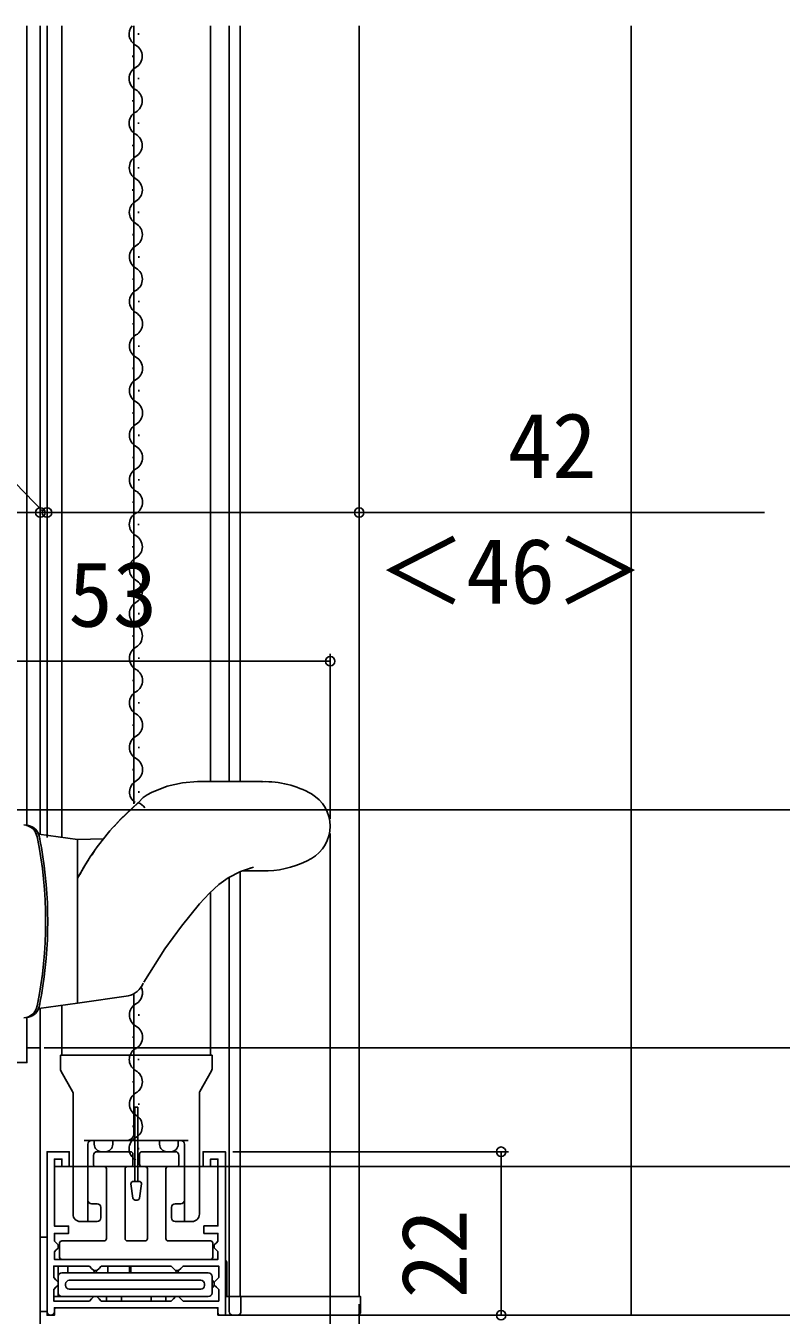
# Model space of a CAD drawing. Units: millimetres, scale not verified. Extents: x -525 to 525, y -783 to 778.
# Drawn here: x -252 to -150.3, y 87.3 to 260.8 of the extents above; entities that cross this region are included whole.
import ezdxf
from ezdxf.enums import TextEntityAlignment as Align

# ---------------------------------------------------------------- set-up
doc = ezdxf.new("R2010")
doc.units = ezdxf.units.MM
doc.header["$LTSCALE"] = 4
for name, color, linetype in [('0-3_YKK_11', 7, 'Continuous'), ('0-5_YKK_12', 2, 'Continuous'), ('0-6_YKK_13', 4, 'Continuous'), ('0-8_YKK_D', 6, 'Continuous'), ('0-A_YSS_K', 3, 'Continuous')]:
    doc.layers.add(name, color=color, linetype=linetype)
doc.styles.add('ＭＳ ゴシック', font='')
doc.styles.get('ＭＳ ゴシック').set_extended_font_data('MS Gothic')

msp = doc.modelspace()

# ---------------------------------------------------------------- linework, layer by layer
at = {"layer": '0-3_YKK_11'}
for p, q in [((-232.1, 89.504), (-232.4, 89.204)), ((-226.1, 87.304), (-225.1, 87.304))]:
    msp.add_line(p, q, dxfattribs=at)
for points in [[(-364, 67.3), (-303.4, 67.3), (-303.4, 39.3), (-300, 39.3), (-300, 41.2), (-300.5, 41.7), (-301, 42.2), (-301, 67.3), (-250, 67.3), (-250, 68.8), (-237.5, 68.8), (-237.5, 67.3), (-235, 67.3), (-235, 71.3), (-250, 71.3), (-250, 123.3), (-251.8, 123.3), (-251.8, 121.3), (-260, 121.3), (-260, 118)], [(-225.1, 87.304), (-225.1, 109.304), (-228.1, 109.304), (-228.1, 107.304), (-227.1, 107.304), (-227.1, 108.304), (-226.1, 108.304), (-226.1, 99.307), (-228, 99.307), (-228, 98.307), (-226.1, 98.307), (-226.1, 97.254), (-226.3, 97.054), (-226.6, 96.754), (-226.6, 96.354), (-226.3, 96.054), (-226.1, 95.854), (-226.1, 94.804), (-248.1, 94.804), (-248.1, 95.834), (-247.9, 96.034), (-247.6, 96.334), (-247.6, 96.775), (-247.9, 97.075), (-248.1, 97.275), (-248.1, 98.304), (-246.2, 98.304), (-246.2, 99.304), (-248.1, 99.304), (-248.1, 108.304), (-247.1, 108.304), (-247.1, 107.304), (-246.1, 107.304), (-246.1, 109.304), (-249.1, 109.304), (-249.1, 87.304), (-248.1, 87.304), (-248.1, 88.304), (-226.1, 88.304), (-226.1, 87.304)], [(-232.4, 89.204), (-241.8, 89.204), (-242.1, 89.504), (-242.4, 89.804), (-242.8, 89.804), (-243.1, 89.504), (-243.4, 89.204), (-248.2, 89.204), (-248.2, 90.754), (-247.9, 91.054), (-247.6, 91.354), (-247.6, 91.754), (-247.9, 92.054), (-248.2, 92.354), (-248.2, 93.904), (-243.4, 93.904), (-243.1, 93.604), (-242.8, 93.304), (-242.4, 93.304), (-242.1, 93.604), (-241.8, 93.904), (-232.4, 93.904), (-232.1, 93.604), (-231.8, 93.304), (-231.4, 93.304), (-231.1, 93.604), (-230.8, 93.904), (-226, 93.904), (-226, 92.354), (-226.3, 92.054), (-226.6, 91.754), (-226.6, 91.354), (-226.3, 91.054), (-226, 90.754), (-226, 89.204), (-230.8, 89.204), (-231.1, 89.504), (-231.4, 89.804), (-231.8, 89.804), (-232.1, 89.504)]]:
    msp.add_lwpolyline(points, dxfattribs=at)
at = {"layer": '0-5_YKK_12'}
for p, q in [((-251.8, 260.8), (-251.8, 153.23)), ((-250, 260.8), (-250, 152.003)), ((-249.1, 151.599), (-249.1, 260.804)), ((-247.1, 151.599), (-247.1, 260.804)), ((-237.4, 260.804), (-237.4, 156.132)), ((-227.1, 159.104), (-227.1, 260.804)), ((-224.6, 159.104), (-224.6, 260.804)), ((-223.1, 159.104), (-223.1, 260.804)), ((-207.1, 89.804), (-207.1, 260.804)), ((-236.797, 259.603), (-236.797, 259.803)), ((-237.553, 256.603), (-237.554, 256.803)), ((-236.79, 253.603), (-236.79, 253.803)), ((-237.547, 250.603), (-237.547, 250.803)), ((-236.783, 247.603), (-236.784, 247.803)), ((-237.54, 244.603), (-237.54, 244.803)), ((-236.777, 241.603), (-236.777, 241.803)), ((-237.533, 238.603), (-237.534, 238.803)), ((-236.77, 235.603), (-236.77, 235.803)), ((-237.527, 232.603), (-237.527, 232.803)), ((-236.763, 229.603), (-236.764, 229.803)), ((-237.52, 226.603), (-237.52, 226.803)), ((-236.757, 223.603), (-236.757, 223.803)), ((-237.513, 220.603), (-237.513, 220.803)), ((-236.75, 217.603), (-236.75, 217.803)), ((-237.507, 214.603), (-237.507, 214.803)), ((-236.743, 211.603), (-236.743, 211.803)), ((-237.5, 208.603), (-237.5, 208.803)), ((-236.737, 205.603), (-236.737, 205.803)), ((-237.493, 202.603), (-237.493, 202.803)), ((-236.757, 199.603), (-236.757, 199.803)), ((-237.513, 196.603), (-237.513, 196.803)), ((-237.513, 196.603), (-237.513, 196.803)), ((-236.777, 193.603), (-236.777, 193.803)), ((-237.533, 190.603), (-237.534, 190.803)), ((-236.77, 187.603), (-236.77, 187.803)), ((-237.527, 184.603), (-237.527, 184.803)), ((-236.763, 181.603), (-236.764, 181.803)), ((-237.52, 178.603), (-237.52, 178.803)), ((-236.757, 175.603), (-236.757, 175.803)), ((-237.513, 172.603), (-237.513, 172.803)), ((-236.75, 169.604), (-236.75, 169.804)), ((-237.507, 166.603), (-237.507, 166.803)), ((-236.743, 163.604), (-236.743, 163.804)), ((-237.5, 160.603), (-237.5, 160.803)), ((-236.737, 157.604), (-236.737, 157.804)), ((-224.6, 89.804), (-224.6, 146.144)), ((-223.1, 89.804), (-223.1, 146.913)), ((-227.1, 122.304), (-227.1, 144.201)), ((-237.4, 130.469), (-237.4, 122.304)), ((-250, 128.597), (-250, 122.8)), ((-247.1, 129.009), (-247.1, 122.304)), ((-236.75, 127.605), (-236.75, 127.805)), ((-237.507, 124.605), (-237.507, 124.805)), ((-236.77, 121.605), (-236.77, 121.805)), ((-237.527, 118.605), (-237.527, 118.805)), ((-236.763, 115.607), (-236.764, 115.807)), ((-237.52, 112.607), (-237.52, 112.807)), ((-236.783, 109.607), (-236.784, 109.807)), ((-207.1, 89.804), (-225.1, 89.804))]:
    msp.add_line(p, q, dxfattribs=at)
msp.add_lwpolyline([(-251.8, 127.39), (-251.8, 127.37), (-251.8, 122.8)], dxfattribs=at)
for centre, start, end in [((-236.338, 259.704), 140.18919, 240.8614), ((-238.012, 256.702), 299.26649, 60.8614), ((-236.332, 253.704), 119.26649, 240.8614), ((-238.005, 250.702), 299.26649, 60.8614), ((-236.325, 247.704), 119.26649, 240.8614), ((-237.999, 244.702), 299.26649, 60.8614), ((-236.318, 241.704), 119.26649, 240.8614), ((-237.992, 238.702), 299.26649, 60.8614), ((-236.312, 235.704), 119.26649, 240.8614), ((-237.985, 232.702), 299.26649, 60.8614), ((-236.305, 229.704), 119.26649, 240.8614), ((-237.978, 226.702), 299.26649, 60.8614), ((-236.298, 223.704), 119.26649, 240.8614), ((-237.972, 220.702), 299.26649, 60.8614), ((-236.292, 217.704), 119.26649, 240.8614), ((-237.965, 214.702), 299.26649, 60.8614), ((-236.285, 211.704), 119.26649, 240.8614), ((-237.958, 208.702), 299.26649, 60.8614), ((-236.278, 205.704), 119.26649, 240.8614), ((-237.952, 202.702), 299.26649, 60.8614), ((-236.298, 199.704), 119.26649, 240.8614), ((-237.972, 196.702), 299.26649, 60.8614), ((-236.318, 193.704), 119.26649, 240.8614), ((-237.992, 190.702), 299.26649, 60.8614), ((-236.312, 187.704), 119.26649, 240.8614), ((-237.985, 184.702), 299.26649, 60.8614), ((-236.305, 181.704), 119.26649, 240.8614), ((-237.978, 178.702), 299.26649, 60.8614), ((-236.298, 175.704), 119.26649, 240.8614), ((-237.972, 172.702), 299.26649, 60.8614), ((-236.292, 169.704), 119.26649, 240.8614), ((-237.965, 166.702), 299.26649, 60.8614), ((-236.285, 163.704), 119.26649, 240.8614), ((-237.958, 160.702), 299.26649, 60.8614), ((-236.278, 157.704), 119.26649, 235.76215), ((-237.972, 130.702), 299.26649, 26.20851), ((-236.292, 127.706), 119.26649, 240.8614), ((-237.965, 124.704), 299.26649, 60.8614), ((-236.312, 121.706), 119.26649, 227.62547), ((-236.312, 121.706), 227.62547, 240.8614), ((-237.985, 118.704), 299.26649, 60.8614), ((-236.305, 115.708), 119.26649, 240.8614), ((-237.978, 112.706), 299.26649, 60.8614), ((-236.325, 109.708), 119.26649, 240.8614)]:
    msp.add_arc(centre, 1.718, start, end, dxfattribs=at)
at = {"layer": '0-6_YKK_13'}
for p, q in [((-220.146, 159.094), (-220.134, 159.095)), ((-250.42, 151.67), (-250.653, 152.274)), ((-245, 151.3), (-250.201, 152.031)), ((-250.004, 151.028), (-250.076, 151.4)), ((-241.492, 151.422), (-245, 151.3)), ((-245, 151.3), (-245, 150.43)), ((-245, 150.429), (-245, 151.3)), ((-245, 149.633), (-245, 150.43)), ((-245, 150.429), (-245, 149.639)), ((-245, 146.27), (-245, 149.639)), ((-245, 149.633), (-245, 146.101)), ((-243.086, 149.223), (-242.772, 149.7)), ((-221.324, 147.593), (-221.748, 147.456)), ((-245, 145.665), (-245, 146.109)), ((-245, 145.665), (-245, 146.101)), ((-245, 146.101), (-245, 146.101)), ((-244.544, 146.91), (-244.528, 146.937)), ((-221.603, 147.1), (-221.46, 147.1)), ((-245, 140.3), (-245, 145.665)), ((-228.576, 142.635), (-227.247, 144.104)), ((-245, 130.971), (-245, 140.3)), ((-245, 130.961), (-245, 140.3)), ((-236.07, 132.124), (-233.258, 136.585)), ((-245, 130.17), (-245, 130.971)), ((-245, 130.961), (-245, 130.171)), ((-245, 129.3), (-238.158, 130.262)), ((-245, 129.3), (-245, 130.171)), ((-245, 129.3), (-245, 130.17)), ((-250.489, 128.731), (-250.42, 128.93)), ((-250.202, 128.569), (-245, 129.3)), ((-250.076, 129.2), (-250.004, 129.572)), ((-247.3, 120.436), (-247.3, 122.304)), ((-226.9, 120.436), (-226.9, 122.304)), ((-228.547, 117.41), (-226.965, 120.189)), ((-245.6, 117.186), (-245.6, 100.904)), ((-228.6, 117.186), (-228.6, 100.904)), ((-236.9, 105.304), (-236.9, 115.304)), ((-244.1, 110.804), (-230.1, 110.804)), ((-243.6, 110.304), (-243.6, 99.904)), ((-242.75, 110.304), (-242.75, 110.804)), ((-240.25, 110.304), (-240.25, 110.804)), ((-233.95, 110.304), (-233.95, 110.804)), ((-231.45, 110.304), (-231.45, 110.804)), ((-230.6, 110.304), (-230.6, 99.904)), ((-242.85, 107.604), (-242.85, 108.804)), ((-242.35, 109.304), (-237.85, 109.304)), ((-241.75, 109.304), (-241.25, 109.304)), ((-237.55, 109.004), (-237.55, 107.604)), ((-236.65, 107.604), (-236.65, 109.004)), ((-236.35, 109.304), (-231.85, 109.304)), ((-232.95, 109.304), (-232.45, 109.304)), ((-231.35, 108.804), (-231.35, 107.604)), ((-241.4, 107.304), (-242.55, 107.304)), ((-241.1, 97.604), (-241.1, 107.004)), ((-238.6, 107.004), (-238.6, 97.604)), ((-237.85, 107.304), (-238.3, 107.304)), ((-235.9, 107.304), (-236.35, 107.304)), ((-235.6, 97.604), (-235.6, 107.004)), ((-233.1, 107.004), (-233.1, 97.604)), ((-231.65, 107.304), (-232.8, 107.304)), ((-237.802, 104.962), (-237.535, 103.062)), ((-237.505, 105.304), (-236.695, 105.304)), ((-236.398, 104.962), (-236.665, 103.062)), ((-237.238, 102.804), (-236.962, 102.804)), ((-243.1, 102.304), (-242.35, 102.304)), ((-241.85, 100.404), (-241.85, 101.804)), ((-232.35, 101.804), (-232.35, 100.404)), ((-231.1, 102.304), (-231.85, 102.304)), ((-242.35, 99.904), (-244.6, 99.904)), ((-231.85, 99.904), (-229.6, 99.904)), ((-247.1, 97.304), (-241.4, 97.304)), ((-238.3, 97.304), (-235.9, 97.304)), ((-232.8, 97.304), (-227.1, 97.304)), ((-247.4, 95.104), (-247.4, 97.004)), ((-226.8, 97.004), (-226.8, 95.104)), ((-247.6, 89.804), (-247.6, 93.904)), ((-227.1, 94.804), (-247.1, 94.804)), ((-246.3, 93.904), (-246.3, 93.004)), ((-240.9, 93.004), (-240.9, 93.904)), ((-238, 93.004), (-238, 93.904)), ((-237.8, 93.904), (-237.8, 93.004)), ((-224.9, 94.304), (-224.9, 89.804)), ((-247.1, 93.004), (-227.4, 93.004)), ((-228.4, 92.004), (-246.1, 92.004)), ((-242.6, 93.304), (-242.9, 93.004)), ((-242.3, 93.004), (-242.6, 93.304)), ((-226.9, 92.504), (-226.9, 90.304)), ((-226.9, 92.004), (-226.6, 91.704)), ((-246.6, 91.504), (-246.6, 91.304)), ((-246.1, 90.804), (-228.4, 90.804)), ((-227.9, 91.304), (-227.9, 91.504)), ((-226.596, 91.308), (-226.9, 91.004)), ((-249.1, 89.804), (-249.1, 87.804)), ((-248.2, 89.804), (-227.4, 89.804)), ((-241.1, 89.204), (-241.1, 89.804)), ((-239.1, 89.804), (-239.1, 89.204)), ((-235.1, 89.204), (-235.1, 89.804)), ((-233.1, 89.804), (-233.1, 89.204)), ((-224.6, 87.804), (-224.6, 89.804)), ((-248.1, 88.004), (-248.1, 87.804)), ((-247.8, 88.304), (-226.4, 88.304)), ((-233.1, 88.304), (-241.1, 88.304)), ((-235.1, 88.304), (-239.1, 88.304)), ((-226.1, 88.004), (-226.1, 87.604)), ((-225.8, 87.304), (-223.5, 87.304)), ((-223.5, 87.304), (-207.4, 87.304))]:
    msp.add_line(p, q, dxfattribs=at)
for points in [[(-228.865, 159.1), (-230.851, 158.954), (-232.928, 158.485), (-235.059, 157.619), (-235.617, 157.314), (-236.141, 156.947), (-236.807, 156.272)], [(-220.163, 159.094), (-220.251, 159.095), (-220.67, 159.096), (-221.408, 159.098), (-222.459, 159.098), (-223.807, 159.099), (-225.428, 159.1), (-227.278, 159.1), (-228.87, 159.1)], [(-236.808, 156.283), (-239.355, 153.89), (-240.081, 153.052)], [(-239.342, 153.902), (-239.215, 154.046), (-236.859, 156.254), (-236.85, 156.262), (-236.843, 156.268)], [(-236.843, 156.268), (-236.836, 156.265), (-236.829, 156.268)], [(-245, 146.101), (-243.934, 147.93), (-243.51, 148.576)], [(-224.748, 146.146), (-223.088, 146.997), (-221.324, 147.593)], [(-227.247, 144.104), (-226, 145.263), (-224.748, 146.146)], [(-222.781, 147.101), (-222.063, 147.102), (-220.913, 147.102), (-220.075, 147.104), (-219.558, 147.105), (-219.354, 147.106)], [(-233.258, 136.585), (-231.005, 139.673), (-228.576, 142.635)], [(-247.3, 122.304), (-235.949, 122.304), (-226.9, 122.304)], [(-237.4, 111.804), (-237.4, 120.469), (-237.4, 122.304)], [(-247.235, 120.189), (-246.603, 119.079), (-245.653, 117.41)], [(-236.9, 115.304), (-237.3, 115.304), (-237.3, 105.304)], [(-247.6, 92.504), (-247.6, 90.304), (-247.6, 92.504)], [(-231.3, 93.004), (-231.6, 93.304), (-231.9, 93.004)], [(-223, 87.804), (-223, 89.804), (-224.9, 89.804)], [(-223, 89.804), (-206.9, 89.804), (-206.9, 87.804)]]:
    msp.add_lwpolyline(points, dxfattribs=at)
msp.add_lwpolyline([(-249.1, 87.804), (-250.02, 87.804), (-250.02, 97.804), (-249.1, 97.804)], close=True, dxfattribs=at)
for centre, radius, start, end in [((-221.092, 73.055), 86.046, 89.3586, 90.28206), ((-219.75, 146.569), 12.531, 60.13717, 91.811), ((-237.473, 154.504), 1.873, 34.88436, 70.34529), ((-216, 153.1), 5, 299.86283, 60.13717), ((-252.382, 151.292), 2.003, 11.41045, 85.02987), ((-252.085, 151.25), 2, 11.31689, 85), ((-252.043, 151.246), 2, 22.93863, 85.0001), ((-215.081, 130.432), 33.743, 136.42823, 151.32425), ((-306.8, 140.3), 57.515, 348.59796, 11.40204), ((-307.003, 140.3), 57.718, 348.62054, 11.37946), ((-306.8, 140.3), 57.8, 11.07235, 11.31689), ((-306.8, 140.3), 57.8, 9.89342, 10.69596), ((-306.8, 140.3), 57.8, 350.10658, 9.89342), ((-219.75, 159.631), 12.531, 271.811, 299.86283), ((-220.872, 299.192), 152.094, 269.7616, 270.57201), ((-238.812, 133.054), 2.857, 283.20683, 337.70965), ((-306.8, 140.3), 57.8, 349.30404, 350.10658), ((-252.382, 129.308), 2.003, 274.97329, 348.58639), ((-252.085, 129.35), 2, 275, 348.68311), ((-252.043, 129.354), 2, 274.9999, 336.98343), ((-306.8, 140.3), 57.8, 348.68311, 348.92765), ((-246.8, 120.436), 0.5, 180, 209.64413), ((-227.4, 120.436), 0.5, 330.35587, 0), ((-246.1, 117.186), 0.5, 360, 26.56505), ((-228.1, 117.186), 0.5, 153.43495, 180), ((-238.4, 111.804), 1, 270, 0), ((-243.1, 110.304), 0.5, 90, 180), ((-241.75, 110.304), 1, 180, 270), ((-241.25, 110.304), 1, 270, 0), ((-232.95, 110.304), 1, 180, 270), ((-232.45, 110.304), 1, 270, 0), ((-231.1, 110.304), 0.5, 0, 90), ((-242.35, 108.804), 0.5, 90, 180), ((-242.55, 107.604), 0.3, 180, 270), ((-237.85, 109.004), 0.3, 360, 90), ((-237.85, 107.604), 0.3, 270, 360), ((-236.35, 109.004), 0.3, 90, 180), ((-236.35, 107.604), 0.3, 180, 270), ((-231.85, 108.804), 0.5, 0, 90), ((-231.65, 107.604), 0.3, 270, 0), ((-241.4, 107.004), 0.3, 360, 90), ((-238.3, 107.004), 0.3, 90, 180), ((-235.9, 107.004), 0.3, 360, 90), ((-232.8, 107.004), 0.3, 90, 180), ((-237.505, 105.004), 0.3, 90, 188), ((-236.695, 105.004), 0.3, 352, 90), ((-243.1, 102.804), 0.5, 180, 270), ((-237.238, 103.104), 0.3, 188, 270), ((-236.962, 103.104), 0.3, 270, 352), ((-231.1, 102.804), 0.5, 270, 0), ((-244.6, 100.904), 1, 180, 270), ((-242.35, 101.804), 0.5, 0, 90), ((-231.85, 101.804), 0.5, 90, 180), ((-229.6, 100.904), 1, 270, 0), ((-242.35, 100.404), 0.5, 270, 360), ((-231.85, 100.404), 0.5, 180, 270), ((-247.1, 97.004), 0.3, 90, 180), ((-241.4, 97.604), 0.3, 270, 360), ((-238.3, 97.604), 0.3, 180, 270), ((-235.9, 97.604), 0.3, 270, 0), ((-232.8, 97.604), 0.3, 180, 270), ((-227.1, 97.004), 0.3, 0, 90), ((-247.1, 95.104), 0.3, 180, 270), ((-227.1, 95.104), 0.3, 270, 360), ((-225.4, 94.304), 0.5, 0, 53.1301), ((-247.1, 92.504), 0.5, 90, 180), ((-246.1, 91.504), 0.5, 90, 180), ((-228.4, 91.504), 0.5, 0, 90), ((-227.4, 92.504), 0.5, 0, 90), ((-247.1, 90.304), 0.5, 180, 270), ((-246.1, 91.304), 0.5, 180, 270), ((-228.4, 91.304), 0.5, 270, 0), ((-227.4, 90.304), 0.5, 270, 0), ((-248.6, 87.804), 0.5, 180, 270), ((-248.6, 87.804), 0.5, 270, 0), ((-247.8, 88.004), 0.3, 90, 180), ((-226.4, 88.004), 0.3, 0, 90), ((-225.8, 87.604), 0.3, 180, 270), ((-224.1, 87.804), 0.5, 180, 270), ((-223.5, 87.804), 0.5, 270, 0), ((-207.4, 87.804), 0.5, 270, 0)]:
    msp.add_arc(centre, radius, start, end, dxfattribs=at)
at = {"layer": '0-8_YKK_D'}
for p, q in [((-365, 195.3), (-250, 195.3)), ((-250, 195.3), (-252.55, 195.3)), ((-249.1, 195.3), (-250, 195.3)), ((-249.1, 195.3), (-250, 195.3)), ((-249.1, 195.3), (-246.55, 195.3)), ((-264, 175.3), (-211, 175.3)), ((-211, 154.1), (-211, 176.3)), ((-264, 155.3), (-90, 155.3)), ((-211, 152.1), (-211, 18.3)), ((-249.5, 123.3), (-110, 123.3)), ((-249.5, 123.3), (-90, 123.3)), ((-249.5, 123.3), (-90, 123.3)), ((-224.1, 109.304), (-187, 109.304)), ((-188, 109.304), (-188, 87.304)), ((-248.1, 107.3), (-70, 107.3)), ((-248.1, 107.3), (-70, 107.3)), ((-248.1, 107.3), (-90, 107.3)), ((-207.1, 88.804), (-207.1, -1.7)), ((-224.1, 87.304), (-130, 87.304)), ((-224.1, 87.304), (-187, 87.304)), ((-224.1, 87.304), (-130, 87.304))]:
    msp.add_line(p, q, dxfattribs=at)
for points in [[(-249.55, 195.3), (-268.891, 215.3), (-292.323, 215.3)], [(-249.1, 195.3), (-207.1, 195.3), (-152.55, 195.3)]]:
    msp.add_lwpolyline(points, dxfattribs=at)
for centre in [(-250, 195.3), (-250, 195.3), (-249.1, 195.3), (-249.1, 195.3), (-207.1, 195.3), (-211, 175.3), (-188, 109.304), (-188, 87.304)]:
    msp.add_circle(centre, 0.637, dxfattribs=at)
at = {"layer": '0-A_YSS_K'}
msp.add_line((-170.5, 260.8), (-170.5, 87.3), dxfattribs=at)

# ---------------------------------------------------------------- texts
at = {"layer": '0-8_YKK_D', "style": 'ＭＳ ゴシック'}
for s, p in [('42', (-187.141, 197.3)), ('＜46＞', (-204.732, 180.414)), ('53', (-246.227, 177.3))]:
    msp.add_text(s, height=8.798, dxfattribs=at).set_placement(p, align=Align.BOTTOM_LEFT)
msp.add_text('22', height=8.798, rotation=90, dxfattribs=at).set_placement((-190, 89.577), align=Align.BOTTOM_LEFT)

doc.saveas('drawing.dxf')
